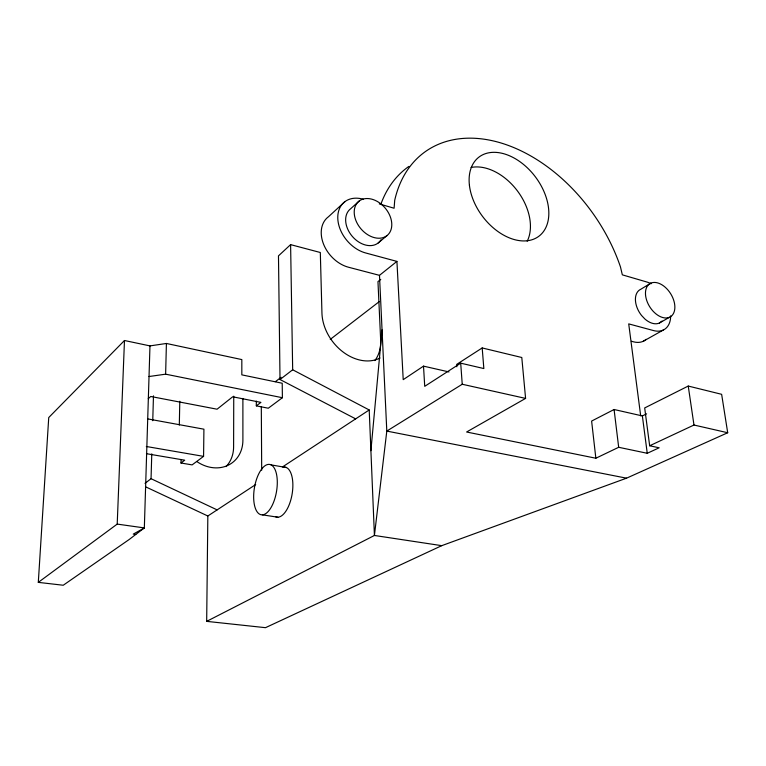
<?xml version="1.0" encoding="UTF-8"?>
<svg xmlns="http://www.w3.org/2000/svg" width="766" height="766" viewBox="0 0 766 766"><rect width="100%" height="100%" fill="white"/><g stroke="black" fill="none" stroke-linecap="round" stroke-linejoin="round"><path stroke-width="1.15" d="M233.745 396.166L233.601 446.913A34.7 29.453 51.9 0 1 226.008 466.638M456.833 366.78L456.66 364.405L482.187 347.946L521.79 357.502L525.591 398.406L466.59 432.005L595.852 458.231L618.679 447.287L647.251 453.29L659.153 447.794L649.673 445.764L644.685 407.943L688.241 386.054L721.639 394.308L727.7 432.742L626.54 478.175L441.743 545.66L265.486 627.68L206.676 621.36L207.835 515.997L255.691 484.552M181.063 459.504L180.987 463.009L192.122 464.885L203.574 456.364L203.919 429.19L147.685 418.897M179.311 425.034L179.799 401.24M166.414 343.465L241.826 359.58L241.826 374.861L282.214 383.239L282.395 397.717L165.628 374.172L166.414 343.465L149.973 345.897L124.475 340.506L48.737 417.547L38.3 582.371L63.243 585.243L129.176 539.503L144.334 527.918L149.973 345.897M145.023 483.346L151.046 478.702L151.773 453.845M152.75 420.706L153.478 395.85M38.3 582.371L117.208 524.097L124.475 340.506M370.897 450.686L382.052 329.859M380.108 357.99A42.254 31.98 52.7 0 1 342.584 351.632A42.254 31.98 52.7 0 1 321.94 313.007L320.312 252.502L290.601 244.632L278.479 255.863L280.011 379.524L355.654 418.868M344.978 201.602L328.451 216.768A30.487 22.405 49.8 0 0 323.578 244.22A30.487 22.405 49.8 0 0 348.559 267.248L379.486 275.339L396.922 261.397L403.213 379.658L423.512 366.138L449 371.941M359.244 200.979L350.684 208.716A21.975 15.923 49.9 0 0 353.595 237.805A21.975 15.923 49.9 0 0 380.951 239.835M148.25 398.703L150.739 396.482L217.065 409.207L232.692 396.788L260.919 402.38L256.323 405.865L256.304 401.087M378.203 242.966L387.022 235.583A22.195 15.962 50 0 0 376.824 201.19A22.195 15.962 50 0 0 355.156 218.367A22.195 15.962 50 0 0 387.022 235.583M380.759 279.389L377.964 281.61L380.664 340.037A41.623 31.818 52.7 0 1 374.852 360.585M275.406 381.669L281.084 377.293M330.261 339.386L379.448 301.478M280.011 379.524L292.679 369.777L290.601 244.632M180.987 463.009L184.721 460.184L146.44 453.692M282.395 397.717L268.291 408.221L256.323 405.865M650.899 283.123L640.874 289.213A19.322 12.342 58 0 0 641.525 315.439L644.934 319.039A19.322 12.342 58 0 0 659.43 323.003L662.015 321.078M282.395 467.001L369.212 409.963L292.679 369.777M482.187 347.946L483.844 368.551L460.701 363.17L424.728 386.323L423.512 366.138M525.591 398.406L462.233 384.254L386.801 431.086L374.421 535.463L206.676 621.36M659.43 323.003L669.647 317.201A19.495 12.342 58 0 0 665.166 287.193A19.495 12.342 58 0 0 645.69 296.231A19.495 12.342 58 0 0 669.647 317.201M643.296 341.243L663.289 330.031M144.18 528.042L133.274 534.103L135.783 534.457M646.619 413.822L642.368 415.938L614.083 409.504L591.62 421.07L595.852 458.231M649.673 445.764L693.977 425.025L727.7 432.742M149.016 376.527L165.628 374.172M117.208 524.097L144.334 527.918M441.743 545.66L374.421 535.463L369.212 409.963M262.393 514.848L277.886 517.213M271.059 464.876A25.527 11.203 -80.5 0 1 271.71 506.345A25.527 11.203 -80.5 0 1 253.661 497.613A25.527 11.203 -80.5 0 1 271.059 464.876L286.455 467.547M146.316 446.492L203.574 456.364M626.54 478.175L386.801 431.086L379.486 275.339M631.347 341.253L633.587 341.837A26.867 17.436 58.1 0 0 646.14 339.328M396.922 261.397L365.612 252.952A31.08 22.52 49.9 0 1 337.796 218.616A31.08 22.52 49.9 0 1 363.323 199.256M379.285 203.909L394.097 208.237L394.72 200.271A148.068 101.303 54.9 0 1 500.332 142.782A148.068 101.303 54.9 0 1 620.47 266.941L622.337 274.85L646.81 281.993A27.327 17.446 58 0 1 651.1 283.746M145.655 486.841L207.835 515.997M151.046 478.702L217.123 509.888M688.241 386.054L693.977 425.025M642.368 415.938L647.251 453.29M640.682 415.823L628.714 323.884L653.522 330.567A27.327 17.446 58 0 0 670.671 315.87M614.083 409.504L618.679 447.287M460.701 363.17L462.233 384.254M261.311 406.928L261.694 470.2M242.889 398.435L242.899 440.153A35.14 29.635 52 0 1 196.872 461.582M380.779 204.503A145.387 101.007 54.9 0 1 408.853 166.433M283.516 467.078A25.364 11.394 -80.6 0 1 292.248 493.266A25.364 11.394 -80.6 0 1 275.904 516.945M471.09 167.476A48.756 32.938 52.9 0 1 517.174 190.581A48.756 32.938 52.9 0 1 527.19 241.242M469.414 185.238A49.627 32.995 52.9 0 0 533.002 239.413A49.627 32.995 52.9 0 0 524.509 165.264A49.627 32.995 52.9 0 0 469.414 185.238"/></g></svg>
